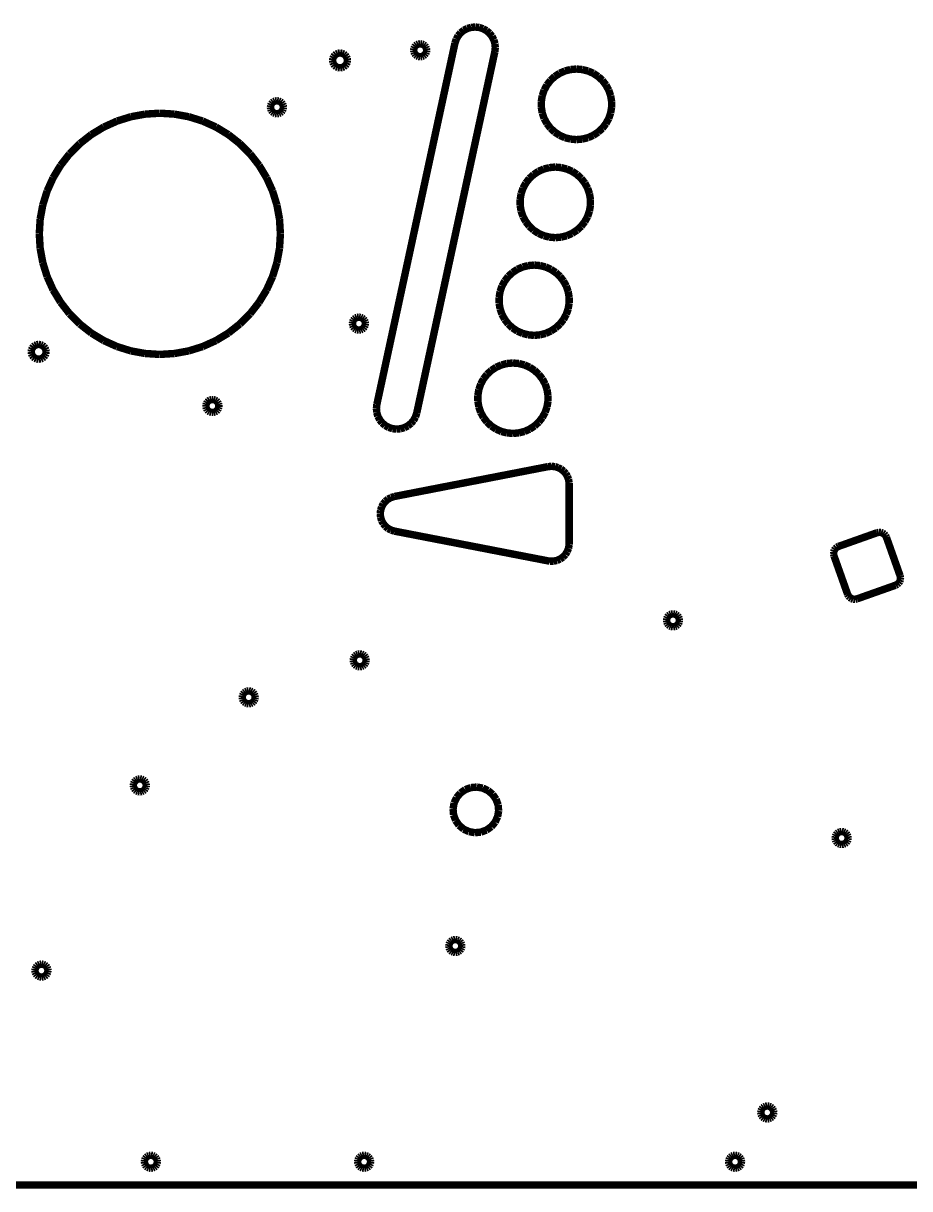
# Model space of a CAD drawing. Extents: x -533 to 536, y -245 to 271.
# Drawn here: x -266 to -27, y -245.2 to 68.9 of the extents above; entities that cross this region are included whole.
import ezdxf

# ---------------------------------------------------------------- set-up
doc = ezdxf.new("R2010")
doc.units = 0
doc.layers.add('PROFILEEDGES', color=7, linetype='CONTINUOUS')

msp = doc.modelspace()

# ---------------------------------------------------------------- linework, layer by layer
at = {"layer": 'PROFILEEDGES', "const_width": 2}
for points in [[(-148.75, 65.49), (-149.26, 64.57)], [(-148.06, 66.3), (-148.75, 65.49)], [(-147.21, 66.98), (-148.06, 66.3)], [(-146.26, 67.47), (-147.21, 66.98)], [(-145.21, 67.76), (-146.26, 67.47)], [(-144.15, 67.85), (-145.21, 67.76)], [(-143.07, 67.73), (-144.15, 67.85)], [(-142.04, 67.4), (-143.07, 67.73)], [(-141.11, 66.88), (-142.04, 67.4)], [(-140.28, 66.17), (-141.11, 66.88)], [(-139.62, 65.34), (-140.28, 66.17)], [(-139.12, 64.37), (-139.62, 65.34)], [(-149.61, 63.52), (-170.66, -33.83)], [(-160.73, 61.59), (-160.67, 62.05)], [(-160.67, 62.05), (-160.5, 62.47)], [(-160.5, 62.47), (-160.22, 62.83)], [(-160.22, 62.83), (-159.86, 63.11)], [(-159.86, 63.11), (-159.44, 63.28)], [(-159.44, 63.28), (-158.98, 63.34)], [(-158.98, 63.34), (-158.53, 63.28)], [(-158.53, 63.28), (-158.11, 63.11)], [(-158.11, 63.11), (-157.75, 62.83)], [(-157.75, 62.83), (-157.47, 62.47)], [(-157.47, 62.47), (-157.29, 62.05)], [(-157.29, 62.05), (-157.23, 61.59)], [(-149.26, 64.57), (-149.61, 63.52)], [(-138.82, 63.35), (-139.12, 64.37)], [(-138.86, 61.19), (-138.74, 62.29)], [(-138.74, 62.29), (-138.82, 63.35)], [(-182.52, 59.38), (-182.59, 58.86)], [(-182.59, 58.86), (-182.52, 58.33)], [(-182.32, 59.85), (-182.52, 59.38)], [(-182, 60.27), (-182.32, 59.85)], [(-181.6, 60.58), (-182, 60.27)], [(-181.14, 60.77), (-181.6, 60.58)], [(-180.59, 60.86), (-181.14, 60.77)], [(-180.05, 60.77), (-180.59, 60.86)], [(-179.58, 60.58), (-180.05, 60.77)], [(-179.19, 60.27), (-179.58, 60.58)], [(-178.86, 59.85), (-179.19, 60.27)], [(-178.66, 59.38), (-178.86, 59.85)], [(-178.6, 58.86), (-178.66, 59.38)], [(-178.66, 58.33), (-178.6, 58.86)], [(-160.67, 61.14), (-160.73, 61.59)], [(-160.5, 60.72), (-160.67, 61.14)], [(-160.22, 60.36), (-160.5, 60.72)], [(-159.86, 60.08), (-160.22, 60.36)], [(-159.91, -36.16), (-138.86, 61.19)], [(-159.44, 59.9), (-159.86, 60.08)], [(-158.98, 59.84), (-159.44, 59.9)], [(-158.53, 59.9), (-158.98, 59.84)], [(-158.11, 60.08), (-158.53, 59.9)], [(-157.75, 60.36), (-158.11, 60.08)], [(-157.47, 60.72), (-157.75, 60.36)], [(-157.29, 61.14), (-157.47, 60.72)], [(-157.23, 61.59), (-157.29, 61.14)], [(-182.52, 58.33), (-182.32, 57.86)], [(-182.32, 57.86), (-182, 57.44)], [(-182, 57.44), (-181.6, 57.13)], [(-181.6, 57.13), (-181.14, 56.94)], [(-181.14, 56.94), (-180.59, 56.86)], [(-180.59, 56.86), (-180.05, 56.94)], [(-180.05, 56.94), (-179.58, 57.13)], [(-179.58, 57.13), (-179.19, 57.44)], [(-179.19, 57.44), (-178.86, 57.86)], [(-178.86, 57.86), (-178.66, 58.33)], [(-119.96, 56.01), (-121.37, 55.39)], [(-118.46, 56.39), (-119.96, 56.01)], [(-116.86, 56.53), (-118.46, 56.39)], [(-115.26, 56.39), (-116.86, 56.53)], [(-113.75, 56.01), (-115.26, 56.39)], [(-112.34, 55.39), (-113.75, 56.01)], [(-123.85, 53.47), (-124.81, 52.22)], [(-122.7, 54.52), (-123.85, 53.47)], [(-121.37, 55.39), (-122.7, 54.52)], [(-111.01, 54.52), (-112.34, 55.39)], [(-109.86, 53.47), (-111.01, 54.52)], [(-108.9, 52.22), (-109.86, 53.47)], [(-126.07, 49.36), (-126.33, 47.8)], [(-125.57, 50.84), (-126.07, 49.36)], [(-124.81, 52.22), (-125.57, 50.84)], [(-108.15, 50.84), (-108.9, 52.22)], [(-107.64, 49.36), (-108.15, 50.84)], [(-107.38, 47.8), (-107.64, 49.36)], [(-199.35, 46.24), (-199.29, 46.69)], [(-199.29, 45.79), (-199.35, 46.24)], [(-199.29, 46.69), (-199.12, 47.12)], [(-199.12, 47.12), (-198.84, 47.48)], [(-198.84, 47.48), (-198.48, 47.76)], [(-198.48, 47.76), (-198.06, 47.93)], [(-198.06, 47.93), (-197.6, 47.99)], [(-197.6, 47.99), (-197.15, 47.93)], [(-197.15, 47.93), (-196.73, 47.76)], [(-196.73, 47.76), (-196.37, 47.48)], [(-196.37, 47.48), (-196.09, 47.12)], [(-196.09, 47.12), (-195.91, 46.69)], [(-195.91, 46.69), (-195.85, 46.24)], [(-195.85, 46.24), (-195.91, 45.79)], [(-126.33, 47.8), (-126.33, 46.25)], [(-126.33, 46.25), (-126.07, 44.68)], [(-107.64, 44.68), (-107.38, 46.25)], [(-107.38, 46.25), (-107.38, 47.8)], [(-236.96, 43.68), (-240.68, 42.52)], [(-233.13, 44.38), (-236.96, 43.68)], [(-229.17, 44.63), (-233.13, 44.38)], [(-225.2, 44.38), (-229.17, 44.63)], [(-221.37, 43.68), (-225.2, 44.38)], [(-217.65, 42.52), (-221.37, 43.68)], [(-199.12, 45.37), (-199.29, 45.79)], [(-198.84, 45), (-199.12, 45.37)], [(-198.48, 44.73), (-198.84, 45)], [(-198.06, 44.55), (-198.48, 44.73)], [(-197.6, 44.49), (-198.06, 44.55)], [(-197.15, 44.55), (-197.6, 44.49)], [(-196.73, 44.73), (-197.15, 44.55)], [(-196.37, 45), (-196.73, 44.73)], [(-196.09, 45.37), (-196.37, 45)], [(-195.91, 45.79), (-196.09, 45.37)], [(-126.07, 44.68), (-125.57, 43.21)], [(-125.57, 43.21), (-124.81, 41.83)], [(-108.9, 41.83), (-108.15, 43.21)], [(-108.15, 43.21), (-107.64, 44.68)], [(-244.28, 40.9), (-247.62, 38.88)], [(-240.68, 42.52), (-244.28, 40.9)], [(-217.65, 42.52), (-214.05, 40.9)], [(-210.71, 38.88), (-214.05, 40.9)], [(-124.81, 41.83), (-123.85, 40.58)], [(-123.85, 40.58), (-122.7, 39.53)], [(-111.01, 39.53), (-109.86, 40.58)], [(-109.86, 40.58), (-108.9, 41.83)], [(-247.62, 38.88), (-250.72, 36.45)], [(-207.62, 36.45), (-210.71, 38.88)], [(-122.7, 39.53), (-121.37, 38.66)], [(-121.37, 38.66), (-119.96, 38.03)], [(-119.96, 38.03), (-118.46, 37.66)], [(-118.46, 37.66), (-116.86, 37.51)], [(-116.86, 37.51), (-115.26, 37.66)], [(-115.26, 37.66), (-113.75, 38.03)], [(-113.75, 38.03), (-112.34, 38.66)], [(-112.34, 38.66), (-111.01, 39.53)], [(-253.5, 33.68), (-255.91, 30.6)], [(-250.72, 36.45), (-253.5, 33.68)], [(-204.84, 33.68), (-207.62, 36.45)], [(-202.43, 30.6), (-204.84, 33.68)], [(-255.91, 30.6), (-257.95, 27.22)], [(-200.38, 27.22), (-202.43, 30.6)], [(-128.4, 28.1), (-129.55, 27.05)], [(-127.07, 28.97), (-128.4, 28.1)], [(-125.66, 29.59), (-127.07, 28.97)], [(-124.16, 29.97), (-125.66, 29.59)], [(-122.56, 30.12), (-124.16, 29.97)], [(-120.96, 29.97), (-122.56, 30.12)], [(-119.46, 29.59), (-120.96, 29.97)], [(-118.04, 28.97), (-119.46, 29.59)], [(-116.71, 28.1), (-118.04, 28.97)], [(-115.57, 27.05), (-116.71, 28.1)], [(-257.95, 27.22), (-259.55, 23.67)], [(-198.78, 23.67), (-200.38, 27.22)], [(-131.27, 24.42), (-131.77, 22.95)], [(-130.51, 25.8), (-131.27, 24.42)], [(-129.55, 27.05), (-130.51, 25.8)], [(-114.6, 25.8), (-115.57, 27.05)], [(-113.85, 24.42), (-114.6, 25.8)], [(-113.35, 22.95), (-113.85, 24.42)], [(-259.55, 23.67), (-260.72, 19.9)], [(-197.61, 19.9), (-198.78, 23.67)], [(-131.77, 22.95), (-132.03, 21.38)], [(-132.03, 21.38), (-132.03, 19.83)], [(-113.08, 21.38), (-113.35, 22.95)], [(-113.08, 19.83), (-113.08, 21.38)], [(-260.72, 19.9), (-261.43, 16.06)], [(-196.9, 16.06), (-197.61, 19.9)], [(-132.03, 19.83), (-131.77, 18.27)], [(-131.77, 18.27), (-131.27, 16.79)], [(-113.85, 16.79), (-113.35, 18.27)], [(-113.35, 18.27), (-113.08, 19.83)], [(-261.43, 16.06), (-261.66, 12.13)], [(-196.67, 12.13), (-196.9, 16.06)], [(-131.27, 16.79), (-130.51, 15.41)], [(-130.51, 15.41), (-129.55, 14.16)], [(-115.57, 14.16), (-114.6, 15.41)], [(-114.6, 15.41), (-113.85, 16.79)], [(-261.66, 12.13), (-261.43, 8.21)], [(-196.9, 8.21), (-196.67, 12.13)], [(-129.55, 14.16), (-128.4, 13.11)], [(-128.4, 13.11), (-127.07, 12.24)], [(-127.07, 12.24), (-125.66, 11.62)], [(-125.66, 11.62), (-124.16, 11.24)], [(-120.96, 11.24), (-119.46, 11.62)], [(-119.46, 11.62), (-118.04, 12.24)], [(-118.04, 12.24), (-116.71, 13.11)], [(-116.71, 13.11), (-115.57, 14.16)], [(-124.16, 11.24), (-122.56, 11.1)], [(-122.56, 11.1), (-120.96, 11.24)], [(-261.43, 8.21), (-260.72, 4.36)], [(-197.61, 4.36), (-196.9, 8.21)], [(-260.72, 4.36), (-259.55, 0.6)], [(-198.78, 0.6), (-197.61, 4.36)], [(-132.77, 2.57), (-134.09, 1.7)], [(-131.36, 3.19), (-132.77, 2.57)], [(-129.86, 3.57), (-131.36, 3.19)], [(-128.27, 3.71), (-129.86, 3.57)], [(-126.67, 3.57), (-128.27, 3.71)], [(-125.18, 3.19), (-126.67, 3.57)], [(-123.77, 2.57), (-125.18, 3.19)], [(-122.45, 1.7), (-123.77, 2.57)], [(-259.55, 0.6), (-257.95, -2.96)], [(-200.38, -2.96), (-198.78, 0.6)], [(-136.19, -0.59), (-136.94, -1.96)], [(-135.23, 0.66), (-136.19, -0.59)], [(-134.09, 1.7), (-135.23, 0.66)], [(-121.31, 0.66), (-122.45, 1.7)], [(-120.34, -0.59), (-121.31, 0.66)], [(-119.59, -1.96), (-120.34, -0.59)], [(-257.95, -2.96), (-255.91, -6.33)], [(-202.43, -6.33), (-200.38, -2.96)], [(-137.44, -3.43), (-137.7, -4.99)], [(-136.94, -1.96), (-137.44, -3.43)], [(-119.09, -3.43), (-119.59, -1.96)], [(-118.83, -4.99), (-119.09, -3.43)], [(-255.91, -6.33), (-253.5, -9.42)], [(-204.84, -9.42), (-202.43, -6.33)], [(-137.7, -4.99), (-137.7, -6.53)], [(-137.7, -6.53), (-137.44, -8.09)], [(-119.09, -8.09), (-118.83, -6.53)], [(-118.83, -6.53), (-118.83, -4.99)], [(-253.5, -9.42), (-250.72, -12.19)], [(-207.62, -12.19), (-204.84, -9.42)], [(-176.38, -10.55), (-175.96, -10.37)], [(-175.96, -10.37), (-175.5, -10.31)], [(-175.5, -10.31), (-175.05, -10.37)], [(-175.05, -10.37), (-174.63, -10.55)], [(-137.44, -8.09), (-136.94, -9.56)], [(-136.94, -9.56), (-136.19, -10.94)], [(-120.34, -10.94), (-119.59, -9.56)], [(-119.59, -9.56), (-119.09, -8.09)], [(-250.72, -12.19), (-247.62, -14.62)], [(-210.71, -14.62), (-207.62, -12.19)], [(-177.25, -12.06), (-177.19, -11.61)], [(-177.19, -12.52), (-177.25, -12.06)], [(-177.19, -11.61), (-177.02, -11.19)], [(-177.02, -12.94), (-177.19, -12.52)], [(-177.02, -11.19), (-176.74, -10.83)], [(-176.74, -13.3), (-177.02, -12.94)], [(-176.74, -10.83), (-176.38, -10.55)], [(-176.38, -13.58), (-176.74, -13.3)], [(-174.63, -10.55), (-174.27, -10.83)], [(-174.27, -13.3), (-174.63, -13.58)], [(-174.27, -10.83), (-173.99, -11.19)], [(-173.99, -12.94), (-174.27, -13.3)], [(-173.99, -11.19), (-173.81, -11.61)], [(-173.81, -12.52), (-173.99, -12.94)], [(-173.81, -11.61), (-173.75, -12.06)], [(-173.75, -12.06), (-173.81, -12.52)], [(-136.19, -10.94), (-135.23, -12.18)], [(-135.23, -12.18), (-134.09, -13.23)], [(-134.09, -13.23), (-132.77, -14.09)], [(-123.77, -14.09), (-122.45, -13.23)], [(-122.45, -13.23), (-121.31, -12.18)], [(-121.31, -12.18), (-120.34, -10.94)], [(-247.62, -14.62), (-244.28, -16.64)], [(-244.28, -16.64), (-240.68, -18.26)], [(-217.65, -18.26), (-214.05, -16.64)], [(-214.05, -16.64), (-210.71, -14.62)], [(-175.96, -13.75), (-176.38, -13.58)], [(-175.5, -13.81), (-175.96, -13.75)], [(-175.05, -13.75), (-175.5, -13.81)], [(-174.63, -13.58), (-175.05, -13.75)], [(-132.77, -14.09), (-131.36, -14.71)], [(-131.36, -14.71), (-129.86, -15.09)], [(-129.86, -15.09), (-128.27, -15.23)], [(-128.27, -15.23), (-126.67, -15.09)], [(-126.67, -15.09), (-125.18, -14.71)], [(-125.18, -14.71), (-123.77, -14.09)], [(-263.76, -19.14), (-263.83, -19.66)], [(-263.83, -19.66), (-263.76, -20.18)], [(-263.56, -18.67), (-263.76, -19.14)], [(-263.24, -18.24), (-263.56, -18.67)], [(-262.84, -17.94), (-263.24, -18.24)], [(-262.38, -17.75), (-262.84, -17.94)], [(-261.83, -17.66), (-262.38, -17.75)], [(-261.29, -17.75), (-261.83, -17.66)], [(-260.82, -17.94), (-261.29, -17.75)], [(-260.43, -18.24), (-260.82, -17.94)], [(-260.1, -18.67), (-260.43, -18.24)], [(-259.9, -19.14), (-260.1, -18.67)], [(-259.84, -19.66), (-259.9, -19.14)], [(-259.9, -20.18), (-259.84, -19.66)], [(-240.68, -18.26), (-236.96, -19.42)], [(-236.96, -19.42), (-233.13, -20.12)], [(-225.2, -20.12), (-221.37, -19.42)], [(-221.37, -19.42), (-217.65, -18.26)], [(-263.76, -20.18), (-263.56, -20.65)], [(-263.56, -20.65), (-263.24, -21.08)], [(-263.24, -21.08), (-262.84, -21.39)], [(-262.84, -21.39), (-262.38, -21.58)], [(-262.38, -21.58), (-261.83, -21.66)], [(-261.83, -21.66), (-261.29, -21.58)], [(-261.29, -21.58), (-260.82, -21.39)], [(-260.82, -21.39), (-260.43, -21.08)], [(-260.43, -21.08), (-260.1, -20.65)], [(-260.1, -20.65), (-259.9, -20.18)], [(-233.13, -20.12), (-229.17, -20.37)], [(-229.17, -20.37), (-225.2, -20.12)], [(-135.58, -22.82), (-137.07, -23.2)], [(-133.98, -22.68), (-135.58, -22.82)], [(-132.39, -22.82), (-133.98, -22.68)], [(-130.89, -23.2), (-132.39, -22.82)], [(-140.96, -25.74), (-141.92, -26.98)], [(-139.81, -24.69), (-140.96, -25.74)], [(-138.49, -23.82), (-139.81, -24.69)], [(-137.07, -23.2), (-138.49, -23.82)], [(-129.48, -23.82), (-130.89, -23.2)], [(-128.15, -24.69), (-129.48, -23.82)], [(-127.01, -25.74), (-128.15, -24.69)], [(-126.04, -26.98), (-127.01, -25.74)], [(-142.67, -28.36), (-143.17, -29.84)], [(-141.92, -26.98), (-142.67, -28.36)], [(-125.29, -28.36), (-126.04, -26.98)], [(-124.79, -29.84), (-125.29, -28.36)], [(-143.17, -29.84), (-143.43, -31.4)], [(-143.43, -31.4), (-143.43, -32.94)], [(-124.53, -31.4), (-124.79, -29.84)], [(-124.53, -32.94), (-124.53, -31.4)], [(-216.73, -34.03), (-216.61, -33.59)], [(-216.73, -34.48), (-216.73, -34.03)], [(-216.61, -34.93), (-216.73, -34.48)], [(-216.61, -33.59), (-216.38, -33.19)], [(-216.39, -35.32), (-216.61, -34.93)], [(-216.06, -35.65), (-216.39, -35.32)], [(-216.38, -33.19), (-216.05, -32.87)], [(-216.05, -32.87), (-215.65, -32.64)], [(-215.65, -32.64), (-215.21, -32.53)], [(-215.21, -32.53), (-214.76, -32.53)], [(-214.76, -32.53), (-214.32, -32.65)], [(-214.32, -32.65), (-213.92, -32.88)], [(-213.61, -35.33), (-213.93, -35.66)], [(-213.92, -32.88), (-213.6, -33.2)], [(-213.38, -34.94), (-213.61, -35.33)], [(-213.6, -33.2), (-213.37, -33.6)], [(-213.26, -34.5), (-213.38, -34.94)], [(-213.37, -33.6), (-213.26, -34.04)], [(-213.26, -34.04), (-213.26, -34.5)], [(-170.66, -33.83), (-170.78, -34.94)], [(-170.78, -34.94), (-170.69, -35.99)], [(-143.43, -32.94), (-143.17, -34.5)], [(-143.17, -34.5), (-142.67, -35.98)], [(-125.29, -35.98), (-124.79, -34.5)], [(-124.79, -34.5), (-124.53, -32.94)], [(-215.67, -35.88), (-216.06, -35.65)], [(-215.23, -36), (-215.67, -35.88)], [(-214.77, -36), (-215.23, -36)], [(-214.33, -35.88), (-214.77, -36)], [(-213.93, -35.66), (-214.33, -35.88)], [(-170.69, -35.99), (-170.4, -37.01)], [(-170.4, -37.01), (-169.9, -37.98)], [(-169.9, -37.98), (-169.24, -38.81)], [(-161.46, -38.94), (-160.77, -38.14)], [(-160.77, -38.14), (-160.25, -37.21)], [(-160.25, -37.21), (-159.91, -36.16)], [(-142.67, -35.98), (-141.92, -37.35)], [(-141.92, -37.35), (-140.96, -38.6)], [(-140.96, -38.6), (-139.81, -39.65)], [(-128.15, -39.65), (-127.01, -38.6)], [(-127.01, -38.6), (-126.04, -37.35)], [(-126.04, -37.35), (-125.29, -35.98)], [(-169.24, -38.81), (-168.41, -39.52)], [(-168.41, -39.52), (-167.47, -40.04)], [(-167.47, -40.04), (-166.44, -40.37)], [(-166.44, -40.37), (-165.37, -40.5)], [(-165.37, -40.5), (-164.3, -40.4)], [(-164.3, -40.4), (-163.26, -40.11)], [(-163.26, -40.11), (-162.31, -39.62)], [(-162.31, -39.62), (-161.46, -38.94)], [(-139.81, -39.65), (-138.49, -40.51)], [(-138.49, -40.51), (-137.07, -41.14)], [(-137.07, -41.14), (-135.58, -41.51)], [(-135.58, -41.51), (-133.98, -41.66)], [(-133.98, -41.66), (-132.39, -41.51)], [(-132.39, -41.51), (-130.89, -41.14)], [(-130.89, -41.14), (-129.48, -40.51)], [(-129.48, -40.51), (-128.15, -39.65)], [(-124.49, -50.6), (-165.89, -58.64)], [(-123.54, -50.53), (-124.49, -50.6)], [(-122.66, -50.61), (-123.54, -50.53)], [(-121.84, -50.85), (-122.66, -50.61)], [(-121.05, -51.25), (-121.84, -50.85)], [(-120.32, -51.82), (-121.05, -51.25)], [(-119.73, -52.48), (-120.32, -51.82)], [(-119.29, -53.22), (-119.73, -52.48)], [(-118.99, -54.05), (-119.29, -53.22)], [(-118.83, -54.99), (-118.99, -54.05)], [(-118.83, -71.64), (-118.83, -54.99)], [(-168.34, -59.94), (-168.94, -60.67)], [(-167.63, -59.35), (-168.34, -59.94)], [(-166.81, -58.92), (-167.63, -59.35)], [(-165.89, -58.64), (-166.81, -58.92)], [(-169.65, -62.39), (-169.75, -63.32)], [(-169.75, -63.32), (-169.65, -64.24)], [(-169.38, -61.48), (-169.65, -62.39)], [(-168.94, -60.67), (-169.38, -61.48)], [(-169.65, -64.24), (-169.38, -65.15)], [(-169.38, -65.15), (-168.94, -65.96)], [(-168.94, -65.96), (-168.34, -66.69)], [(-168.34, -66.69), (-167.63, -67.28)], [(-167.63, -67.28), (-166.81, -67.71)], [(-166.81, -67.71), (-165.89, -67.99)], [(-165.89, -67.99), (-124.04, -76.09)], [(-46.21, -72.1), (-35.84, -68.42)], [(-35.84, -68.42), (-35.33, -68.31)], [(-35.33, -68.31), (-34.81, -68.34)], [(-34.81, -68.34), (-34.31, -68.5)], [(-34.31, -68.5), (-33.88, -68.78)], [(-33.88, -68.78), (-33.53, -69.17)], [(-33.53, -69.17), (-33.29, -69.64)], [(-33.29, -69.64), (-29.61, -80)], [(-119.33, -73.5), (-119, -72.63)], [(-119, -72.63), (-118.83, -71.64)], [(-47.51, -73.62), (-47.35, -73.12)], [(-47.35, -73.12), (-47.06, -72.68)], [(-47.06, -72.68), (-46.68, -72.33)], [(-46.68, -72.33), (-46.21, -72.1)], [(-124.04, -76.09), (-123.04, -76.07)], [(-123.04, -76.07), (-122.12, -75.88)], [(-122.12, -75.88), (-121.28, -75.52)], [(-121.28, -75.52), (-120.49, -74.97)], [(-120.49, -74.97), (-119.82, -74.28)], [(-119.82, -74.28), (-119.33, -73.5)], [(-47.54, -74.14), (-47.51, -73.62)], [(-47.43, -74.65), (-47.54, -74.14)], [(-43.75, -85.02), (-47.43, -74.65)], [(-41.2, -86.23), (-30.83, -82.56)], [(-30.36, -82.32), (-30.83, -82.56)], [(-29.97, -81.97), (-30.36, -82.32)], [(-29.69, -81.53), (-29.97, -81.97)], [(-29.53, -81.04), (-29.69, -81.53)], [(-29.61, -80), (-29.5, -80.52)], [(-29.5, -80.52), (-29.53, -81.04)], [(-43.51, -85.48), (-43.75, -85.02)], [(-43.16, -85.87), (-43.51, -85.48)], [(-42.72, -86.16), (-43.16, -85.87)], [(-42.23, -86.32), (-42.72, -86.16)], [(-41.71, -86.34), (-42.23, -86.32)], [(-41.2, -86.23), (-41.71, -86.34)], [(-92.51, -91.56), (-92.57, -92.02)], [(-92.57, -92.02), (-92.51, -92.47)], [(-92.34, -91.15), (-92.51, -91.56)], [(-92.05, -90.78), (-92.34, -91.15)], [(-91.71, -90.51), (-92.05, -90.78)], [(-91.3, -90.34), (-91.71, -90.51)], [(-90.82, -90.27), (-91.3, -90.34)], [(-90.35, -90.34), (-90.82, -90.27)], [(-89.94, -90.51), (-90.35, -90.34)], [(-89.59, -90.78), (-89.94, -90.51)], [(-89.31, -91.15), (-89.59, -90.78)], [(-89.13, -91.56), (-89.31, -91.15)], [(-89.08, -92.02), (-89.13, -91.56)], [(-89.13, -92.47), (-89.08, -92.02)], [(-92.51, -92.47), (-92.34, -92.88)], [(-92.34, -92.88), (-92.05, -93.26)], [(-92.05, -93.26), (-91.71, -93.53)], [(-91.71, -93.53), (-91.3, -93.69)], [(-91.3, -93.69), (-90.82, -93.77)], [(-90.82, -93.77), (-90.35, -93.69)], [(-90.35, -93.69), (-89.94, -93.53)], [(-89.94, -93.53), (-89.59, -93.26)], [(-89.59, -93.26), (-89.31, -92.88)], [(-89.31, -92.88), (-89.13, -92.47)], [(-176.16, -101.28), (-176.51, -101.55)], [(-175.75, -101.11), (-176.16, -101.28)], [(-175.28, -101.04), (-175.75, -101.11)], [(-174.8, -101.11), (-175.28, -101.04)], [(-174.4, -101.28), (-174.8, -101.11)], [(-174.05, -101.55), (-174.4, -101.28)], [(-176.96, -102.33), (-177.02, -102.78)], [(-177.02, -102.78), (-176.96, -103.24)], [(-176.79, -101.92), (-176.96, -102.33)], [(-176.96, -103.24), (-176.79, -103.65)], [(-176.51, -101.55), (-176.79, -101.92)], [(-176.79, -103.65), (-176.51, -104.02)], [(-176.51, -104.02), (-176.16, -104.29)], [(-176.16, -104.29), (-175.75, -104.46)], [(-175.75, -104.46), (-175.28, -104.53)], [(-175.28, -104.53), (-174.8, -104.46)], [(-174.8, -104.46), (-174.4, -104.29)], [(-174.4, -104.29), (-174.05, -104.02)], [(-173.77, -101.92), (-174.05, -101.55)], [(-174.05, -104.02), (-173.77, -103.65)], [(-173.59, -102.33), (-173.77, -101.92)], [(-173.77, -103.65), (-173.59, -103.24)], [(-173.54, -102.78), (-173.59, -102.33)], [(-173.59, -103.24), (-173.54, -102.78)], [(-206.89, -112.31), (-206.94, -112.77)], [(-206.94, -112.77), (-206.89, -113.23)], [(-206.71, -111.9), (-206.89, -112.31)], [(-206.89, -113.23), (-206.71, -113.64)], [(-206.43, -111.53), (-206.71, -111.9)], [(-206.71, -113.64), (-206.43, -114.01)], [(-206.08, -111.26), (-206.43, -111.53)], [(-206.43, -114.01), (-206.08, -114.28)], [(-205.68, -111.1), (-206.08, -111.26)], [(-205.2, -111.02), (-205.68, -111.1)], [(-204.73, -111.1), (-205.2, -111.02)], [(-204.32, -111.26), (-204.73, -111.1)], [(-203.97, -111.53), (-204.32, -111.26)], [(-204.32, -114.28), (-203.97, -114.01)], [(-203.69, -111.9), (-203.97, -111.53)], [(-203.97, -114.01), (-203.69, -113.64)], [(-203.52, -112.31), (-203.69, -111.9)], [(-203.69, -113.64), (-203.52, -113.23)], [(-203.46, -112.77), (-203.52, -112.31)], [(-203.46, -112.77), (-203.52, -113.23)], [(-206.08, -114.28), (-205.68, -114.44)], [(-205.68, -114.44), (-205.2, -114.52)], [(-205.2, -114.52), (-204.73, -114.44)], [(-204.73, -114.44), (-204.32, -114.28)], [(-236.25, -136.03), (-236.31, -136.49)], [(-236.08, -135.62), (-236.25, -136.03)], [(-235.79, -135.25), (-236.08, -135.62)], [(-235.45, -134.98), (-235.79, -135.25)], [(-235.04, -134.81), (-235.45, -134.98)], [(-234.56, -134.74), (-235.04, -134.81)], [(-234.09, -134.81), (-234.56, -134.74)], [(-233.68, -134.98), (-234.09, -134.81)], [(-233.33, -135.25), (-233.68, -134.98)], [(-233.05, -135.62), (-233.33, -135.25)], [(-232.88, -136.03), (-233.05, -135.62)], [(-232.82, -136.49), (-232.88, -136.03)], [(-236.31, -136.49), (-236.25, -136.94)], [(-236.25, -136.94), (-236.08, -137.35)], [(-236.08, -137.35), (-235.79, -137.73)], [(-235.79, -137.73), (-235.45, -138)], [(-235.45, -138), (-235.04, -138.16)], [(-235.04, -138.16), (-234.56, -138.24)], [(-234.56, -138.24), (-234.09, -138.16)], [(-234.09, -138.16), (-233.68, -138)], [(-233.68, -138), (-233.33, -137.73)], [(-233.33, -137.73), (-233.05, -137.35)], [(-233.05, -137.35), (-232.88, -136.94)], [(-232.88, -136.94), (-232.82, -136.49)], [(-149.17, -139.8), (-148.14, -138.57)], [(-148.14, -138.57), (-146.83, -137.64)], [(-146.83, -137.64), (-145.32, -137.09)], [(-145.32, -137.09), (-143.72, -136.95)], [(-143.72, -136.95), (-142.14, -137.22)], [(-142.14, -137.22), (-140.68, -137.9)], [(-140.68, -137.9), (-139.45, -138.93)], [(-139.45, -138.93), (-138.53, -140.24)], [(-150.12, -142.84), (-149.84, -141.26)], [(-149.84, -141.26), (-149.17, -139.8)], [(-138.53, -140.24), (-137.97, -141.75)], [(-137.97, -141.75), (-137.83, -143.35)], [(-149.98, -144.44), (-150.12, -142.84)], [(-149.42, -145.94), (-149.98, -144.44)], [(-138.11, -144.93), (-138.78, -146.39)], [(-137.83, -143.35), (-138.11, -144.93)], [(-148.5, -147.26), (-149.42, -145.94)], [(-147.27, -148.29), (-148.5, -147.26)], [(-145.81, -148.96), (-147.27, -148.29)], [(-141.12, -148.54), (-142.63, -149.09)], [(-139.81, -147.62), (-141.12, -148.54)], [(-138.78, -146.39), (-139.81, -147.62)], [(-144.23, -149.24), (-145.81, -148.96)], [(-142.63, -149.09), (-144.23, -149.24)], [(-47.05, -150.23), (-47.11, -150.68)], [(-47.11, -150.68), (-47.05, -151.14)], [(-46.88, -149.82), (-47.05, -150.23)], [(-47.05, -151.14), (-46.88, -151.55)], [(-46.59, -149.44), (-46.88, -149.82)], [(-46.88, -151.55), (-46.59, -151.92)], [(-46.25, -149.17), (-46.59, -149.44)], [(-45.84, -149.01), (-46.25, -149.17)], [(-45.36, -148.93), (-45.84, -149.01)], [(-44.89, -149.01), (-45.36, -148.93)], [(-44.48, -149.17), (-44.89, -149.01)], [(-44.13, -149.44), (-44.48, -149.17)], [(-43.85, -149.82), (-44.13, -149.44)], [(-44.13, -151.92), (-43.85, -151.55)], [(-43.67, -150.23), (-43.85, -149.82)], [(-43.85, -151.55), (-43.67, -151.14)], [(-43.62, -150.68), (-43.67, -150.23)], [(-43.67, -151.14), (-43.62, -150.68)], [(-46.59, -151.92), (-46.25, -152.19)], [(-46.25, -152.19), (-45.84, -152.36)], [(-45.84, -152.36), (-45.36, -152.43)], [(-45.36, -152.43), (-44.89, -152.36)], [(-44.89, -152.36), (-44.48, -152.19)], [(-44.48, -152.19), (-44.13, -151.92)], [(-151.21, -179.32), (-151.26, -179.78)], [(-151.26, -179.78), (-151.21, -180.23)], [(-151.03, -178.91), (-151.21, -179.32)], [(-150.75, -178.54), (-151.03, -178.91)], [(-150.4, -178.27), (-150.75, -178.54)], [(-149.99, -178.1), (-150.4, -178.27)], [(-149.52, -178.03), (-149.99, -178.1)], [(-149.04, -178.1), (-149.52, -178.03)], [(-148.63, -178.27), (-149.04, -178.1)], [(-148.29, -178.54), (-148.63, -178.27)], [(-148, -178.91), (-148.29, -178.54)], [(-147.83, -179.32), (-148, -178.91)], [(-147.77, -179.78), (-147.83, -179.32)], [(-147.83, -180.23), (-147.77, -179.78)], [(-151.21, -180.23), (-151.03, -180.64)], [(-151.03, -180.64), (-150.75, -181.02)], [(-150.75, -181.02), (-150.4, -181.28)], [(-150.4, -181.28), (-149.99, -181.45)], [(-149.99, -181.45), (-149.52, -181.53)], [(-149.52, -181.53), (-149.04, -181.45)], [(-149.04, -181.45), (-148.63, -181.28)], [(-148.63, -181.28), (-148.29, -181.02)], [(-148.29, -181.02), (-148, -180.64)], [(-148, -180.64), (-147.83, -180.23)], [(-262.83, -186.4), (-262.77, -185.95)], [(-262.77, -185.95), (-262.59, -185.53)], [(-262.59, -185.53), (-262.32, -185.16)], [(-262.32, -185.16), (-261.95, -184.89)], [(-261.95, -184.89), (-261.53, -184.71)], [(-261.53, -184.71), (-261.08, -184.65)], [(-261.08, -184.65), (-260.62, -184.71)], [(-260.62, -184.71), (-260.2, -184.89)], [(-260.2, -184.89), (-259.84, -185.16)], [(-259.84, -185.16), (-259.56, -185.53)], [(-259.56, -185.53), (-259.39, -185.95)], [(-259.39, -185.95), (-259.33, -186.4)], [(-262.77, -186.85), (-262.83, -186.4)], [(-262.59, -187.28), (-262.77, -186.85)], [(-262.32, -187.64), (-262.59, -187.28)], [(-261.95, -187.92), (-262.32, -187.64)], [(-261.53, -188.09), (-261.95, -187.92)], [(-261.08, -188.15), (-261.53, -188.09)], [(-260.62, -188.09), (-261.08, -188.15)], [(-260.2, -187.92), (-260.62, -188.09)], [(-259.84, -187.64), (-260.2, -187.92)], [(-259.56, -187.28), (-259.84, -187.64)], [(-259.39, -186.85), (-259.56, -187.28)], [(-259.33, -186.4), (-259.39, -186.85)], [(-66.93, -223.77), (-67.11, -224.18)], [(-66.65, -223.39), (-66.93, -223.77)], [(-66.3, -223.12), (-66.65, -223.39)], [(-65.9, -222.96), (-66.3, -223.12)], [(-65.42, -222.88), (-65.9, -222.96)], [(-64.94, -222.96), (-65.42, -222.88)], [(-64.54, -223.12), (-64.94, -222.96)], [(-64.19, -223.39), (-64.54, -223.12)], [(-63.91, -223.77), (-64.19, -223.39)], [(-63.73, -224.18), (-63.91, -223.77)], [(-67.11, -224.18), (-67.16, -224.63)], [(-67.16, -224.63), (-67.11, -225.09)], [(-67.11, -225.09), (-66.93, -225.5)], [(-66.93, -225.5), (-66.65, -225.87)], [(-66.65, -225.87), (-66.3, -226.14)], [(-66.3, -226.14), (-65.9, -226.31)], [(-65.9, -226.31), (-65.42, -226.38)], [(-65.42, -226.38), (-64.94, -226.31)], [(-64.94, -226.31), (-64.54, -226.14)], [(-64.54, -226.14), (-64.19, -225.87)], [(-64.19, -225.87), (-63.91, -225.5)], [(-63.91, -225.5), (-63.73, -225.09)], [(-63.68, -224.63), (-63.73, -224.18)], [(-63.73, -225.09), (-63.68, -224.63)], [(-232.47, -236.41), (-232.82, -236.68)], [(-232.07, -236.24), (-232.47, -236.41)], [(-231.59, -236.17), (-232.07, -236.24)], [(-231.11, -236.24), (-231.59, -236.17)], [(-230.71, -236.41), (-231.11, -236.24)], [(-230.36, -236.68), (-230.71, -236.41)], [(-174.97, -236.41), (-175.32, -236.68)], [(-174.57, -236.24), (-174.97, -236.41)], [(-174.09, -236.17), (-174.57, -236.24)], [(-173.61, -236.24), (-174.09, -236.17)], [(-173.21, -236.41), (-173.61, -236.24)], [(-172.86, -236.68), (-173.21, -236.41)], [(-74.97, -236.41), (-75.32, -236.68)], [(-74.57, -236.24), (-74.97, -236.41)], [(-74.09, -236.17), (-74.57, -236.24)], [(-73.61, -236.24), (-74.09, -236.17)], [(-73.21, -236.41), (-73.61, -236.24)], [(-72.86, -236.68), (-73.21, -236.41)], [(-233.28, -237.46), (-233.33, -237.92)], [(-233.33, -237.92), (-233.28, -238.38)], [(-233.1, -237.05), (-233.28, -237.46)], [(-233.28, -238.38), (-233.1, -238.79)], [(-232.82, -236.68), (-233.1, -237.05)], [(-233.1, -238.79), (-232.82, -239.16)], [(-232.82, -239.16), (-232.47, -239.43)], [(-232.47, -239.43), (-232.07, -239.6)], [(-232.07, -239.6), (-231.59, -239.67)], [(-231.59, -239.67), (-231.11, -239.6)], [(-231.11, -239.6), (-230.71, -239.43)], [(-230.71, -239.43), (-230.36, -239.16)], [(-230.08, -237.05), (-230.36, -236.68)], [(-230.36, -239.16), (-230.08, -238.79)], [(-229.9, -237.46), (-230.08, -237.05)], [(-230.08, -238.79), (-229.9, -238.38)], [(-229.85, -237.92), (-229.9, -237.46)], [(-229.9, -238.38), (-229.85, -237.92)], [(-175.78, -237.46), (-175.83, -237.92)], [(-175.83, -237.92), (-175.78, -238.38)], [(-175.6, -237.05), (-175.78, -237.46)], [(-175.78, -238.38), (-175.6, -238.79)], [(-175.32, -236.68), (-175.6, -237.05)], [(-175.6, -238.79), (-175.32, -239.16)], [(-175.32, -239.16), (-174.97, -239.43)], [(-174.97, -239.43), (-174.57, -239.6)], [(-174.57, -239.6), (-174.09, -239.67)], [(-174.09, -239.67), (-173.61, -239.6)], [(-173.61, -239.6), (-173.21, -239.43)], [(-173.21, -239.43), (-172.86, -239.16)], [(-172.58, -237.05), (-172.86, -236.68)], [(-172.86, -239.16), (-172.58, -238.79)], [(-172.4, -237.46), (-172.58, -237.05)], [(-172.58, -238.79), (-172.4, -238.38)], [(-172.35, -237.92), (-172.4, -237.46)], [(-172.4, -238.38), (-172.35, -237.92)], [(-75.78, -237.46), (-75.83, -237.92)], [(-75.83, -237.92), (-75.78, -238.38)], [(-75.6, -237.05), (-75.78, -237.46)], [(-75.78, -238.38), (-75.6, -238.79)], [(-75.32, -236.68), (-75.6, -237.05)], [(-75.6, -238.79), (-75.32, -239.16)], [(-75.32, -239.16), (-74.97, -239.43)], [(-74.97, -239.43), (-74.57, -239.6)], [(-74.57, -239.6), (-74.09, -239.67)], [(-74.09, -239.67), (-73.61, -239.6)], [(-73.61, -239.6), (-73.21, -239.43)], [(-73.21, -239.43), (-72.86, -239.16)], [(-72.58, -237.05), (-72.86, -236.68)], [(-72.86, -239.16), (-72.58, -238.79)], [(-72.4, -237.46), (-72.58, -237.05)], [(-72.58, -238.79), (-72.4, -238.38)], [(-72.35, -237.92), (-72.4, -237.46)], [(-72.4, -238.38), (-72.35, -237.92)], [(450.69, -244.17), (-531.63, -244.17)]]:
    msp.add_lwpolyline(points, dxfattribs=at)

doc.saveas('drawing.dxf')
